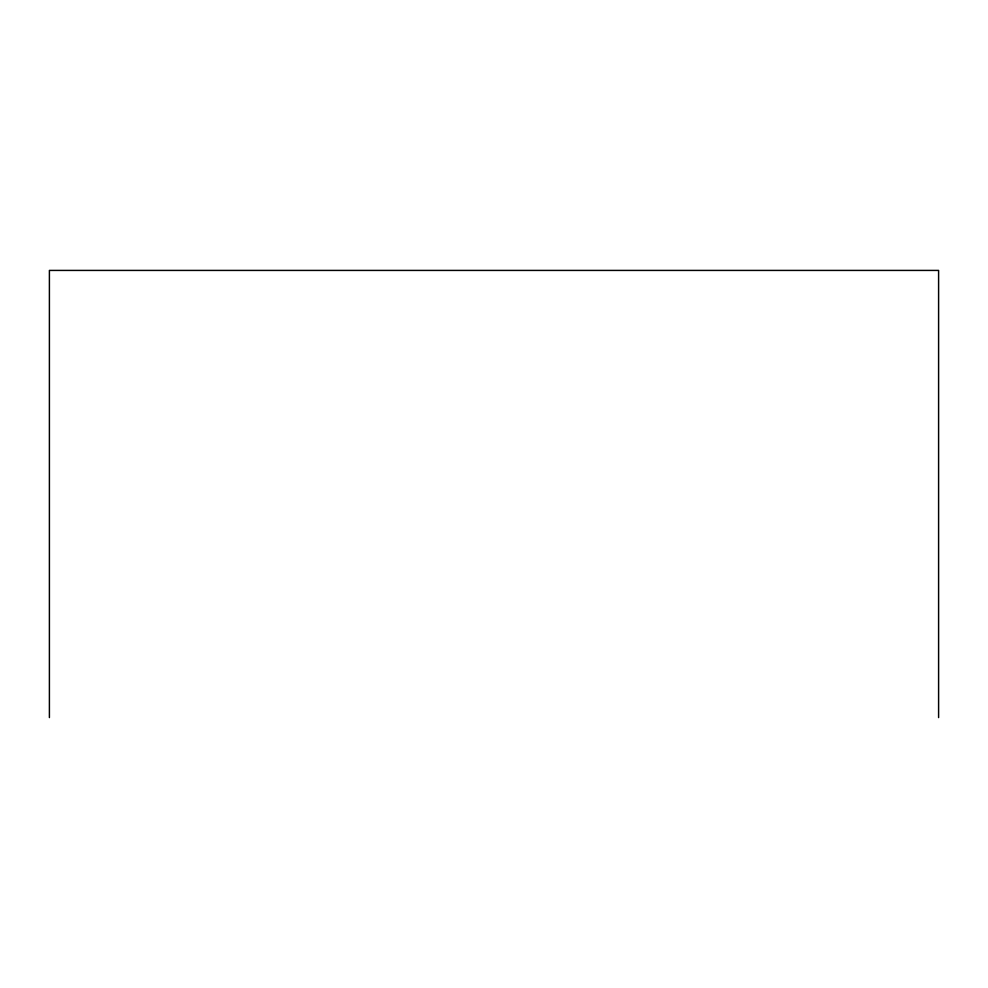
<?xml version="1.0" encoding="UTF-8"?>
<svg xmlns="http://www.w3.org/2000/svg" width="988" height="988" viewBox="0 0 988 988"><rect width="100%" height="100%" fill="white"/><g stroke="black" fill="none" stroke-linecap="round" stroke-linejoin="round"><path stroke-width="1.48" d="M938.6 717.584L938.6 270.416L49.4 270.416L49.4 717.584"/></g></svg>
